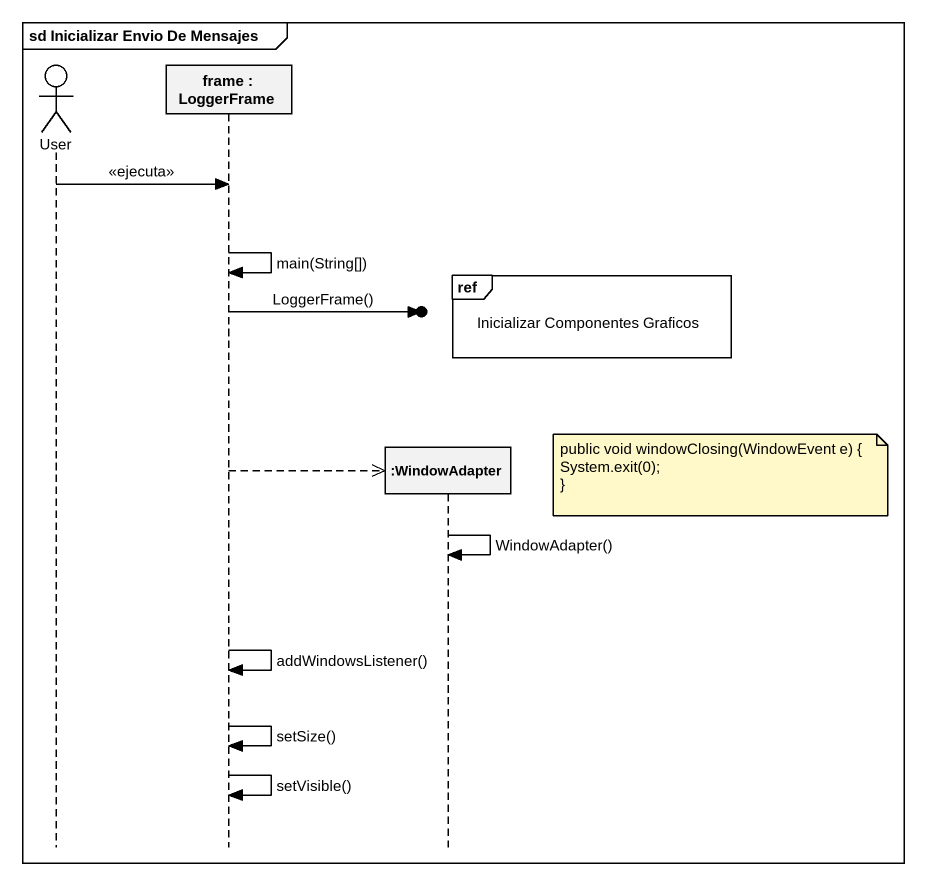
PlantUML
@startuml
mainframe sd Inicializar Envio De Mensajes
hide footbox
actor User
participant "frame : LoggerFrame" as frame_
participant ":WindowAdapter" as WindowAdapter

User -> frame_ : <<ejecuta>>
frame_ -> frame_ : main(String[])
ref over WindowAdapter : Inicializar Componentes Graficos
frame_ ->o] : LoggerFrame()
frame_ -->> WindowAdapter **
note right of WindowAdapter
  public void windowClosing(WindowEvent e) {
  System.exit(0);
  ~}
end note
WindowAdapter -> WindowAdapter : WindowAdapter()
frame_ -> frame_ : addWindowsListener()
frame_ -> frame_ : setSize()
frame_ -> frame_ : setVisible()
@enduml
